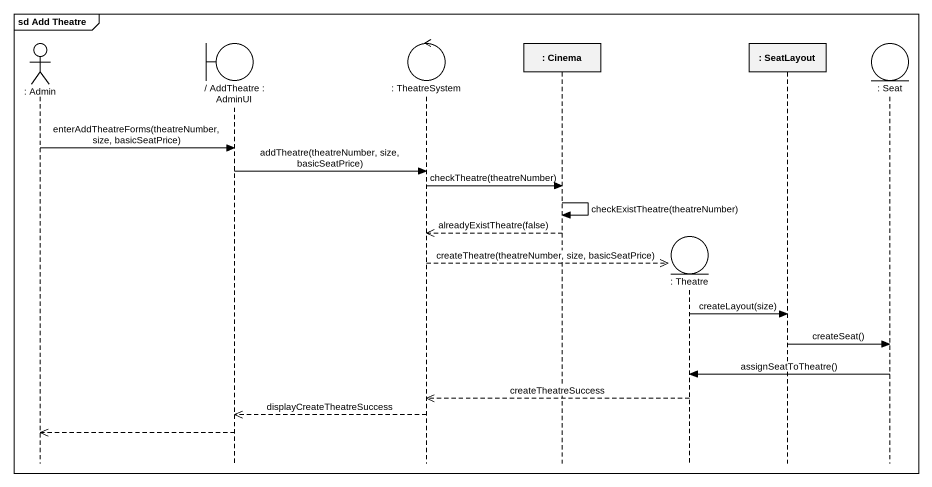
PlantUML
@startuml
mainframe sd Add Theatre
hide footbox
actor ": Admin" as Admin
boundary "/ AddTheatre : AdminUI" as AddTheatre_AdminUI
control ": TheatreSystem" as TheatreSystem
participant ": Cinema" as Cinema
entity ": Theatre" as Theatre
participant ": SeatLayout" as SeatLayout
entity ": Seat" as Seat

Admin -> AddTheatre_AdminUI : enterAddTheatreForms(theatreNumber, size, basicSeatPrice)
AddTheatre_AdminUI -> TheatreSystem : addTheatre(theatreNumber, size, basicSeatPrice)
TheatreSystem -> Cinema : checkTheatre(theatreNumber)
Cinema -> Cinema : checkExistTheatre(theatreNumber)
Cinema -->> TheatreSystem : alreadyExistTheatre(false)
TheatreSystem -->> Theatre ** : createTheatre(theatreNumber, size, basicSeatPrice)
Theatre -> SeatLayout : createLayout(size)
SeatLayout -> Seat : createSeat()
Seat -> Theatre : assignSeatToTheatre()
Theatre -->> TheatreSystem : createTheatreSuccess
TheatreSystem -->> AddTheatre_AdminUI : displayCreateTheatreSuccess
AddTheatre_AdminUI -->> Admin
@enduml
